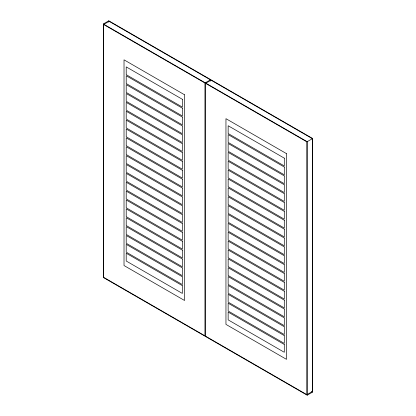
<?xml version="1.0" encoding="UTF-8"?>
<svg xmlns="http://www.w3.org/2000/svg" width="416" height="416" viewBox="0 0 416 416"><rect width="100%" height="100%" fill="white"/><g stroke="black" fill="none" stroke-linecap="round" stroke-linejoin="round"><path stroke-width="0.62" d="M103.319 23.967L108.805 20.8L312.681 138.507L312.681 392.033L307.195 395.2L103.319 277.493L103.319 23.967L307.195 141.674L307.195 395.2M103.631 24.513L204.942 83.002L204.942 335.806L103.631 277.311L103.631 24.513L109.122 21.341L210.428 79.836L210.428 81.136M204.942 83.002L210.428 79.836M205.572 83.366L211.058 80.194L312.369 138.689L312.369 391.487L306.878 394.659L205.572 336.164L205.572 83.366L306.878 141.856L312.681 138.507M311.558 391.383L312.681 392.033M306.878 141.856L306.878 394.659M108.805 20.8L108.805 22.095M184.553 94.775L124.02 59.826L124.02 265.543L184.553 300.492L184.553 94.775M286.494 153.629L225.956 118.68L225.956 324.397L286.494 359.346L286.494 153.629M182.359 99.299L126.214 66.888L126.214 74.672L182.359 107.089L182.359 99.299M284.294 158.153L228.15 125.741L228.15 133.526L284.294 165.942L284.294 158.153M182.359 108.176L126.214 75.759L126.214 83.548L182.359 115.96L182.359 108.176M284.294 167.029L228.15 134.612L228.15 142.402L284.294 174.814L284.294 167.029M182.359 117.047L126.214 84.635L126.214 92.42L182.359 124.836L182.359 117.047M284.294 175.9L228.15 143.489L228.15 151.273L284.294 183.69L284.294 175.9M182.359 125.923L126.214 93.506L126.214 101.296L182.359 133.708L182.359 125.923M284.294 184.777L228.15 152.36L228.15 160.144L284.294 192.561L284.294 184.777M182.359 134.794L126.214 102.383L126.214 110.167L182.359 142.584L182.359 134.794M284.294 193.648L228.15 161.231L228.15 169.021L284.294 201.432L284.294 193.648M182.359 143.671L126.214 111.254L126.214 119.038L182.359 151.455L182.359 143.671M284.294 202.519L228.15 170.108L228.15 177.892L284.294 210.309L284.294 202.519M182.359 152.542L126.214 120.125L126.214 127.915L182.359 160.326L182.359 152.542M284.294 211.396L228.15 178.979L228.15 186.768L284.294 219.18L284.294 211.396M182.359 161.413L126.214 129.002L126.214 136.786L182.359 169.203L182.359 161.413M284.294 220.267L228.15 187.855L228.15 195.64L284.294 228.056L284.294 220.267M182.359 170.29L126.214 137.873L126.214 145.662L182.359 178.074L182.359 170.29M284.294 229.143L228.15 196.726L228.15 204.516L284.294 236.928L284.294 229.143M182.359 179.161L126.214 146.749L126.214 154.534L182.359 186.95L182.359 179.161M284.294 238.014L228.15 205.603L228.15 213.387L284.294 245.804L284.294 238.014M182.359 188.037L126.214 155.62L126.214 163.41L182.359 195.822L182.359 188.037M284.294 246.891L228.15 214.474L228.15 222.258L284.294 254.675L284.294 246.891M182.359 196.908L126.214 164.492L126.214 172.281L182.359 204.693L182.359 196.908M284.294 255.762L228.15 223.345L228.15 231.135L284.294 263.546L284.294 255.762M182.359 205.78L126.214 173.368L126.214 181.152L182.359 213.569L182.359 205.78M284.294 264.633L228.15 232.222L228.15 240.006L284.294 272.423L284.294 264.633M182.359 214.656L126.214 182.239L126.214 190.029L182.359 222.44L182.359 214.656M284.294 273.51L228.15 241.093L228.15 248.882L284.294 281.294L284.294 273.51M182.359 223.527L126.214 191.116L126.214 198.9L182.359 231.317L182.359 223.527M284.294 282.381L228.15 249.969L228.15 257.754L284.294 290.17L284.294 282.381M182.359 232.404L126.214 199.987L126.214 207.776L182.359 240.188L182.359 232.404M284.294 291.257L228.15 258.84L228.15 266.625L284.294 299.042L284.294 291.257M182.359 241.275L126.214 208.863L126.214 216.648L182.359 249.064L182.359 241.275M284.294 300.128L228.15 267.712L228.15 275.501L284.294 307.913L284.294 300.128M182.359 250.151L126.214 217.734L126.214 225.519L182.359 257.936L182.359 250.151M284.294 309L228.15 276.588L228.15 284.372L284.294 316.789L284.294 309M182.359 259.022L126.214 226.606L126.214 234.395L182.359 266.807L182.359 259.022M284.294 317.876L228.15 285.459L228.15 293.249L284.294 325.66L284.294 317.876M182.359 267.894L126.214 235.482L126.214 243.266L182.359 275.683L182.359 267.894M284.294 326.747L228.15 294.336L228.15 302.12L284.294 334.537L284.294 326.747M182.359 276.77L126.214 244.353L126.214 252.143L182.359 284.554L182.359 276.77M284.294 335.624L228.15 303.207L228.15 310.996L284.294 343.408L284.294 335.624M182.359 285.641L126.214 253.23L126.214 261.014L182.359 293.431L182.359 285.641M284.294 344.495L228.15 312.083L228.15 319.868L284.294 352.284L284.294 344.495"/></g></svg>
